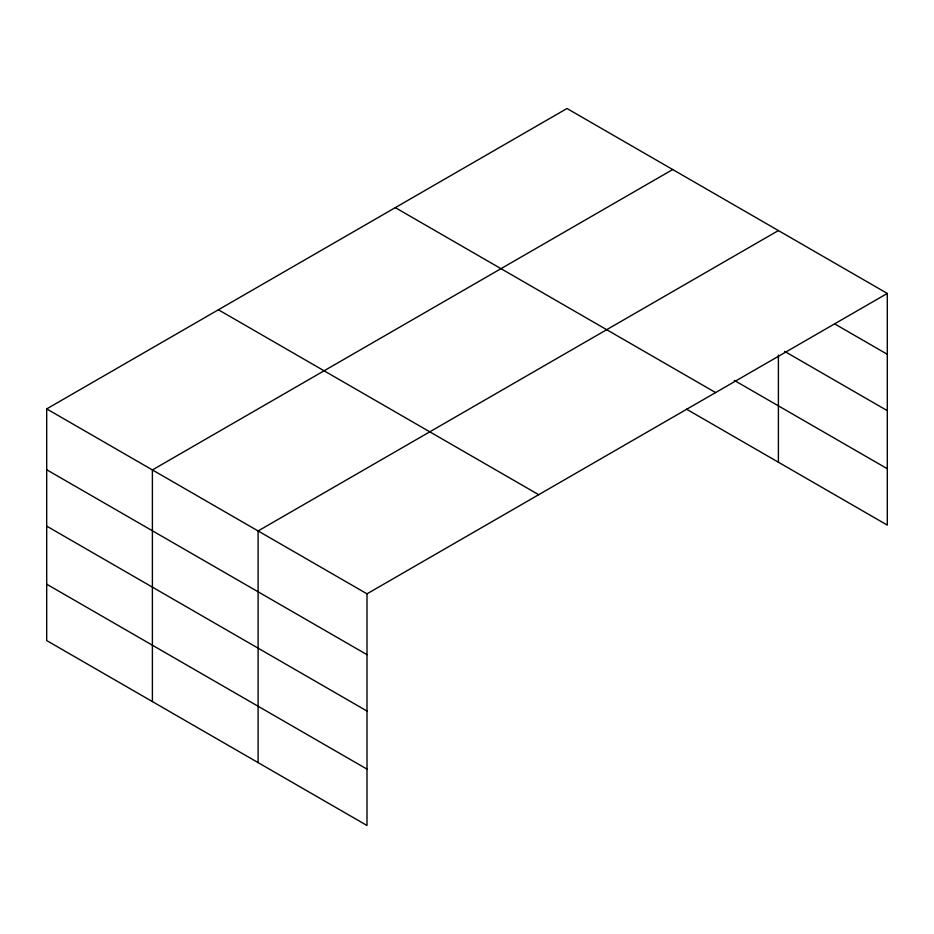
<?xml version="1.0" encoding="UTF-8"?>
<svg xmlns="http://www.w3.org/2000/svg" width="934" height="934" viewBox="0 0 934 934"><rect width="100%" height="100%" fill="white"/><g stroke="black" fill="none" stroke-linecap="round" stroke-linejoin="round"><path stroke-width="1.4" d="M46.7 408.905L367.004 593.826L367.004 825.493L46.7 640.561L46.7 408.905L566.996 108.507L887.3 293.439L887.3 525.095L686.537 409.185M672.702 169.533L152.394 469.93L152.394 701.586M778.396 230.558L258.099 530.956L258.099 762.611M367.004 593.826L887.3 293.439M834.727 323.935L887.3 354.29M784.653 351.394L887.3 410.656M734.357 380.43L887.3 468.728M395.304 207.64L715.596 392.572M218.404 309.773L538.696 494.705M46.7 469.755L367.004 654.676M46.7 526.122L367.004 711.043M46.7 584.194L367.004 769.126M778.396 355.037L778.396 462.225"/></g></svg>
